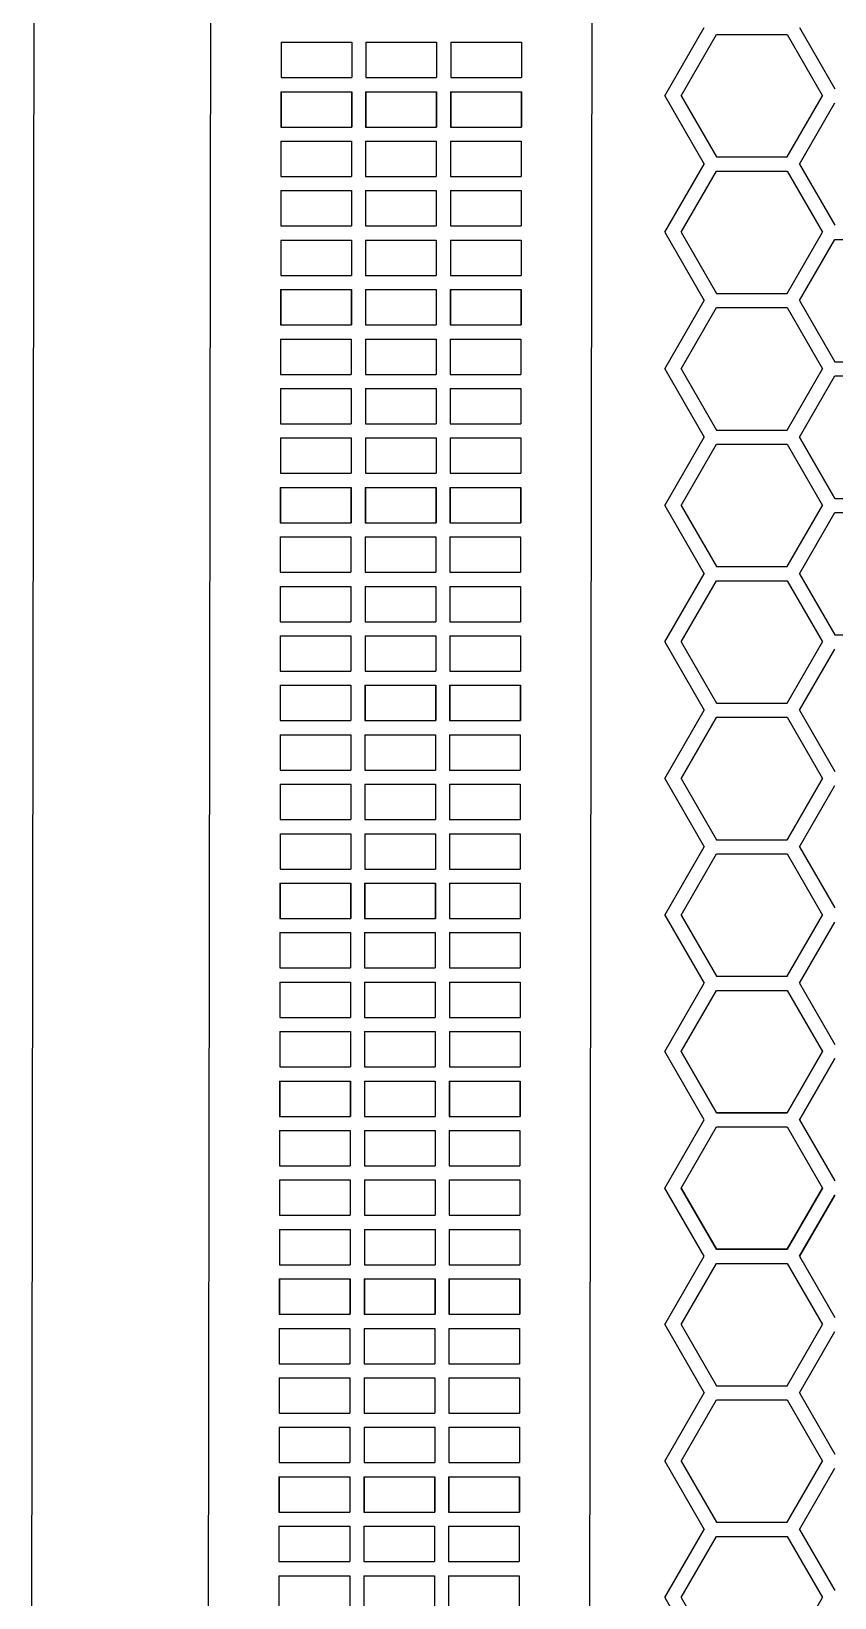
# Model space of a CAD drawing. Header units: millimetres. Extents: x 426 to 1302, y -791 to 304.
# Drawn here: x 426.4 to 653.8, y -552.5 to -109.2 of the extents above; entities that cross this region are included whole.
import ezdxf

# ---------------------------------------------------------------- set-up
doc = ezdxf.new("R2010")
doc.units = ezdxf.units.MM
doc.layers.get('0').update_dxf_attribs({"linetype": 'CONTINUOUS', "lineweight": 25, "true_color": 0x000000})

msp = doc.modelspace()

# ---------------------------------------------------------------- linework, layer by layer
for p, q in [((427.6, 254.48), (426.44, -602.19)), ((477.6, 254.6), (476.44, -602.26)), ((584.44, -602.26), (585.45, 146.41)), ((605.67, -127.42), (616.83, -108.1)), ((605.67, -127.42), (616.83, -108.1)), ((605.67, -127.42), (616.83, -108.1)), ((610.29, -127.42), (620.29, -110.1)), ((610.29, -127.42), (620.29, -110.1)), ((610.29, -127.42), (620.29, -110.1)), ((620.29, -110.1), (640.29, -110.1)), ((620.29, -110.1), (640.29, -110.1)), ((620.29, -110.1), (640.29, -110.1)), ((640.29, -110.1), (650.29, -127.42)), ((640.29, -110.1), (650.29, -127.42)), ((640.29, -110.1), (650.29, -127.42)), ((643.76, -108.1), (653.76, -125.42)), ((643.76, -108.1), (653.76, -125.42)), ((643.76, -108.1), (653.76, -125.42)), ((497.11, -112.26), (497.11, -122.26)), ((497.11, -112.26), (517.11, -112.26)), ((517.11, -112.26), (517.11, -122.26)), ((521.11, -112.26), (541.11, -112.26)), ((521.11, -112.26), (521.11, -122.26)), ((541.11, -112.26), (541.11, -122.26)), ((545.11, -112.26), (545.11, -122.26)), ((545.11, -112.26), (565.11, -112.26)), ((565.11, -112.26), (565.11, -122.26)), ((497.11, -122.26), (517.11, -122.26)), ((521.11, -122.26), (541.11, -122.26)), ((545.11, -122.26), (565.11, -122.26)), ((497.04, -126.26), (517.04, -126.26)), ((497.04, -126.26), (497.04, -136.26)), ((497.11, -126.26), (517.11, -126.26)), ((497.11, -126.26), (497.11, -136.26)), ((517.04, -126.26), (517.04, -136.26)), ((517.11, -126.26), (517.11, -136.26)), ((521.04, -126.26), (541.04, -126.26)), ((521.04, -126.26), (521.04, -136.26)), ((521.11, -126.26), (541.11, -126.26)), ((521.11, -126.26), (521.11, -136.26)), ((541.04, -126.26), (541.04, -136.26)), ((541.11, -126.26), (541.11, -136.26)), ((545.04, -126.26), (565.04, -126.26)), ((545.04, -126.26), (545.04, -136.26)), ((545.11, -126.26), (565.11, -126.26)), ((545.11, -126.26), (545.11, -136.26)), ((565.04, -126.26), (565.04, -136.26)), ((565.11, -126.26), (565.11, -136.26)), ((605.67, -127.42), (616.83, -146.74)), ((605.67, -127.42), (616.83, -146.74)), ((605.67, -127.42), (616.83, -146.74)), ((610.29, -127.42), (620.29, -144.74)), ((610.29, -127.42), (620.29, -144.74)), ((610.29, -127.42), (620.29, -144.74)), ((640.29, -144.74), (650.29, -127.42)), ((640.29, -144.74), (650.29, -127.42)), ((640.29, -144.74), (650.29, -127.42)), ((643.76, -146.74), (653.76, -129.42)), ((643.76, -146.74), (653.76, -129.42)), ((643.76, -146.74), (653.76, -129.42)), ((643.76, -146.74), (653.76, -129.42)), ((643.76, -146.74), (653.76, -129.42)), ((643.76, -146.74), (653.76, -129.42)), ((497.04, -136.26), (517.04, -136.26)), ((497.11, -136.26), (517.11, -136.26)), ((521.04, -136.26), (541.04, -136.26)), ((521.11, -136.26), (541.11, -136.26)), ((545.04, -136.26), (565.04, -136.26)), ((545.11, -136.26), (565.11, -136.26)), ((497.04, -140.26), (497.04, -150.26)), ((497.04, -140.26), (517.04, -140.26)), ((517.04, -140.26), (517.04, -150.26)), ((521.04, -140.26), (541.04, -140.26)), ((521.04, -140.26), (521.04, -150.26)), ((541.04, -140.26), (541.04, -150.26)), ((545.04, -140.26), (545.04, -150.26)), ((545.04, -140.26), (565.04, -140.26)), ((565.04, -140.26), (565.04, -150.26)), ((620.29, -144.74), (640.29, -144.74)), ((620.29, -144.74), (640.29, -144.74)), ((620.29, -144.74), (640.29, -144.74)), ((497.04, -150.26), (517.04, -150.26)), ((521.04, -150.26), (541.04, -150.26)), ((545.04, -150.26), (565.04, -150.26)), ((605.67, -166.06), (616.83, -146.74)), ((605.67, -166.06), (616.83, -146.74)), ((605.67, -166.06), (616.83, -146.74)), ((610.29, -166.06), (620.29, -148.74)), ((610.29, -166.06), (620.29, -148.74)), ((610.29, -166.06), (620.29, -148.74)), ((610.29, -166.06), (620.29, -148.74)), ((610.29, -166.06), (620.29, -148.74)), ((610.29, -166.06), (620.29, -148.74)), ((620.29, -148.74), (640.29, -148.74)), ((620.29, -148.74), (640.29, -148.74)), ((620.29, -148.74), (640.29, -148.74)), ((620.29, -148.74), (640.29, -148.74)), ((620.29, -148.74), (640.29, -148.74)), ((620.29, -148.74), (640.29, -148.74)), ((640.29, -148.74), (650.29, -166.06)), ((640.29, -148.74), (650.29, -166.06)), ((640.29, -148.74), (650.29, -166.06)), ((640.29, -148.74), (650.29, -166.06)), ((640.29, -148.74), (650.29, -166.06)), ((640.29, -148.74), (650.29, -166.06)), ((643.76, -146.74), (653.76, -164.06)), ((643.76, -146.74), (653.76, -164.06)), ((643.76, -146.74), (653.76, -164.06)), ((643.76, -146.74), (653.76, -164.06)), ((643.76, -146.74), (653.76, -164.06)), ((643.76, -146.74), (653.76, -164.06)), ((497.04, -154.26), (517.04, -154.26)), ((497.04, -154.26), (497.04, -164.26)), ((497.04, -154.26), (517.04, -154.26)), ((497.04, -154.26), (497.04, -164.26)), ((517.04, -154.26), (517.04, -164.26)), ((517.04, -154.26), (517.04, -164.26)), ((521.04, -154.26), (541.04, -154.26)), ((521.04, -154.26), (521.04, -164.26)), ((521.04, -154.26), (541.04, -154.26)), ((521.04, -154.26), (521.04, -164.26)), ((541.04, -154.26), (541.04, -164.26)), ((541.04, -154.26), (541.04, -164.26)), ((545.04, -154.26), (565.04, -154.26)), ((545.04, -154.26), (545.04, -164.26)), ((545.04, -154.26), (565.04, -154.26)), ((545.04, -154.26), (545.04, -164.26)), ((565.04, -154.26), (565.04, -164.26)), ((565.04, -154.26), (565.04, -164.26)), ((497.04, -164.26), (517.04, -164.26)), ((497.04, -164.26), (517.04, -164.26)), ((497.04, -168.26), (497.04, -178.26)), ((497.04, -168.26), (517.04, -168.26)), ((517.04, -168.26), (517.04, -178.26)), ((521.04, -164.26), (541.04, -164.26)), ((521.04, -164.26), (541.04, -164.26)), ((521.04, -168.26), (541.04, -168.26)), ((521.04, -168.26), (521.04, -178.26)), ((541.04, -168.26), (541.04, -178.26)), ((545.04, -164.26), (565.04, -164.26)), ((545.04, -164.26), (565.04, -164.26)), ((545.04, -168.26), (545.04, -178.26)), ((545.04, -168.26), (565.04, -168.26)), ((565.04, -168.26), (565.04, -178.26)), ((605.67, -166.06), (616.83, -185.38)), ((605.67, -166.06), (616.83, -185.38)), ((605.67, -166.06), (616.83, -185.38)), ((610.29, -166.06), (620.29, -183.38)), ((610.29, -166.06), (620.29, -183.38)), ((610.29, -166.06), (620.29, -183.38)), ((610.29, -166.06), (620.29, -183.38)), ((610.29, -166.06), (620.29, -183.38)), ((610.29, -166.06), (620.29, -183.38)), ((640.29, -183.38), (650.29, -166.06)), ((640.29, -183.38), (650.29, -166.06)), ((640.29, -183.38), (650.29, -166.06)), ((640.29, -183.38), (650.29, -166.06)), ((640.29, -183.38), (650.29, -166.06)), ((640.29, -183.38), (650.29, -166.06)), ((643.76, -185.38), (653.76, -168.06)), ((643.76, -185.38), (653.76, -168.06)), ((643.76, -185.38), (653.76, -168.06)), ((643.76, -185.38), (653.76, -168.06)), ((643.76, -185.38), (653.76, -168.06)), ((643.76, -185.38), (653.76, -168.06)), ((653.76, -168.06), (673.76, -168.06)), ((653.76, -168.06), (673.76, -168.06)), ((653.76, -168.06), (673.76, -168.06)), ((497.04, -178.26), (517.04, -178.26)), ((521.04, -178.26), (541.04, -178.26)), ((545.04, -178.26), (565.04, -178.26)), ((496.96, -182.26), (516.96, -182.26)), ((496.96, -182.26), (496.96, -192.26)), ((497.04, -182.26), (517.04, -182.26)), ((497.04, -182.26), (497.04, -192.26)), ((516.96, -182.26), (516.96, -192.26)), ((517.04, -182.26), (517.04, -192.26)), ((520.96, -182.26), (540.96, -182.26)), ((520.96, -182.26), (520.96, -192.26)), ((521.04, -182.26), (541.04, -182.26)), ((521.04, -182.26), (521.04, -192.26)), ((540.96, -182.26), (540.96, -192.26)), ((541.04, -182.26), (541.04, -192.26)), ((544.96, -182.26), (564.96, -182.26)), ((544.96, -182.26), (544.96, -192.26)), ((545.04, -182.26), (565.04, -182.26)), ((545.04, -182.26), (545.04, -192.26)), ((564.96, -182.26), (564.96, -192.26)), ((565.04, -182.26), (565.04, -192.26)), ((605.67, -204.7), (616.83, -185.38)), ((605.67, -204.7), (616.83, -185.38)), ((605.67, -204.7), (616.83, -185.38)), ((620.29, -183.38), (640.29, -183.38)), ((620.29, -183.38), (640.29, -183.38)), ((620.29, -183.38), (640.29, -183.38)), ((620.29, -183.38), (640.29, -183.38)), ((620.29, -183.38), (640.29, -183.38)), ((620.29, -183.38), (640.29, -183.38)), ((643.76, -185.38), (653.76, -202.7)), ((643.76, -185.38), (653.76, -202.7)), ((643.76, -185.38), (653.76, -202.7)), ((643.76, -185.38), (653.76, -202.7)), ((643.76, -185.38), (653.76, -202.7)), ((643.76, -185.38), (653.76, -202.7)), ((610.29, -204.7), (620.29, -187.38)), ((610.29, -204.7), (620.29, -187.38)), ((610.29, -204.7), (620.29, -187.38)), ((620.29, -187.38), (640.29, -187.38)), ((620.29, -187.38), (640.29, -187.38)), ((620.29, -187.38), (640.29, -187.38)), ((640.29, -187.38), (650.29, -204.7)), ((640.29, -187.38), (650.29, -204.7)), ((640.29, -187.38), (650.29, -204.7)), ((496.96, -192.26), (516.96, -192.26)), ((497.04, -192.26), (517.04, -192.26)), ((520.96, -192.26), (540.96, -192.26)), ((521.04, -192.26), (541.04, -192.26)), ((544.96, -192.26), (564.96, -192.26)), ((545.04, -192.26), (565.04, -192.26)), ((496.96, -196.26), (496.96, -206.26)), ((496.96, -196.26), (516.96, -196.26)), ((516.96, -196.26), (516.96, -206.26)), ((520.96, -196.26), (540.96, -196.26)), ((520.96, -196.26), (520.96, -206.26)), ((540.96, -196.26), (540.96, -206.26)), ((544.96, -196.26), (544.96, -206.26)), ((544.96, -196.26), (564.96, -196.26)), ((564.96, -196.26), (564.96, -206.26)), ((653.76, -202.7), (673.76, -202.7)), ((653.76, -202.7), (673.76, -202.7)), ((653.76, -202.7), (673.76, -202.7)), ((496.96, -206.26), (516.96, -206.26)), ((520.96, -206.26), (540.96, -206.26)), ((544.96, -206.26), (564.96, -206.26)), ((605.67, -204.7), (616.83, -224.02)), ((605.67, -204.7), (616.83, -224.02)), ((605.67, -204.7), (616.83, -224.02)), ((610.29, -204.7), (620.29, -222.02)), ((610.29, -204.7), (620.29, -222.02)), ((610.29, -204.7), (620.29, -222.02)), ((640.29, -222.02), (650.29, -204.7)), ((640.29, -222.02), (650.29, -204.7)), ((640.29, -222.02), (650.29, -204.7)), ((643.76, -224.02), (653.76, -206.7)), ((643.76, -224.02), (653.76, -206.7)), ((643.76, -224.02), (653.76, -206.7)), ((643.76, -224.02), (653.76, -206.7)), ((643.76, -224.02), (653.76, -206.7)), ((643.76, -224.02), (653.76, -206.7)), ((643.76, -224.02), (653.76, -206.7)), ((643.76, -224.02), (653.76, -206.7)), ((643.76, -224.02), (653.76, -206.7)), ((653.76, -206.7), (673.76, -206.7)), ((653.76, -206.7), (673.76, -206.7)), ((653.76, -206.7), (673.76, -206.7)), ((496.96, -210.26), (516.96, -210.26)), ((496.96, -210.26), (496.96, -220.26)), ((496.96, -210.26), (516.96, -210.26)), ((496.96, -210.26), (496.96, -220.26)), ((516.96, -210.26), (516.96, -220.26)), ((516.96, -210.26), (516.96, -220.26)), ((520.96, -210.26), (540.96, -210.26)), ((520.96, -210.26), (520.96, -220.26)), ((520.96, -210.26), (540.96, -210.26)), ((520.96, -210.26), (520.96, -220.26)), ((540.96, -210.26), (540.96, -220.26)), ((540.96, -210.26), (540.96, -220.26)), ((544.96, -210.26), (564.96, -210.26)), ((544.96, -210.26), (544.96, -220.26)), ((544.96, -210.26), (564.96, -210.26)), ((544.96, -210.26), (544.96, -220.26)), ((564.96, -210.26), (564.96, -220.26)), ((564.96, -210.26), (564.96, -220.26)), ((496.96, -220.26), (516.96, -220.26)), ((496.96, -220.26), (516.96, -220.26)), ((520.96, -220.26), (540.96, -220.26)), ((520.96, -220.26), (540.96, -220.26)), ((544.96, -220.26), (564.96, -220.26)), ((544.96, -220.26), (564.96, -220.26)), ((496.96, -224.26), (496.96, -234.26)), ((496.96, -224.26), (516.96, -224.26)), ((516.96, -224.26), (516.96, -234.26)), ((520.96, -224.26), (540.96, -224.26)), ((520.96, -224.26), (520.96, -234.26)), ((540.96, -224.26), (540.96, -234.26)), ((544.96, -224.26), (544.96, -234.26)), ((544.96, -224.26), (564.96, -224.26)), ((564.96, -224.26), (564.96, -234.26)), ((605.67, -243.35), (616.83, -224.02)), ((605.67, -243.35), (616.83, -224.02)), ((605.67, -243.35), (616.83, -224.02)), ((610.29, -243.35), (620.29, -226.02)), ((610.29, -243.35), (620.29, -226.02)), ((610.29, -243.35), (620.29, -226.02)), ((610.29, -243.35), (620.29, -226.02)), ((610.29, -243.35), (620.29, -226.02)), ((610.29, -243.35), (620.29, -226.02)), ((610.29, -243.35), (620.29, -226.02)), ((610.29, -243.35), (620.29, -226.02)), ((610.29, -243.35), (620.29, -226.02)), ((620.29, -222.02), (640.29, -222.02)), ((620.29, -222.02), (640.29, -222.02)), ((620.29, -222.02), (640.29, -222.02)), ((620.29, -226.02), (640.29, -226.02)), ((620.29, -226.02), (640.29, -226.02)), ((620.29, -226.02), (640.29, -226.02)), ((620.29, -226.02), (640.29, -226.02)), ((620.29, -226.02), (640.29, -226.02)), ((620.29, -226.02), (640.29, -226.02)), ((620.29, -226.02), (640.29, -226.02)), ((620.29, -226.02), (640.29, -226.02)), ((620.29, -226.02), (640.29, -226.02)), ((640.29, -226.02), (650.29, -243.35)), ((640.29, -226.02), (650.29, -243.35)), ((640.29, -226.02), (650.29, -243.35)), ((640.29, -226.02), (650.29, -243.35)), ((640.29, -226.02), (650.29, -243.35)), ((640.29, -226.02), (650.29, -243.35)), ((640.29, -226.02), (650.29, -243.35)), ((640.29, -226.02), (650.29, -243.35)), ((640.29, -226.02), (650.29, -243.35)), ((643.76, -224.02), (653.76, -241.35)), ((643.76, -224.02), (653.76, -241.35)), ((653.76, -241.35), (643.76, -224.02)), ((643.76, -224.02), (653.76, -241.35)), ((643.76, -224.02), (653.76, -241.35)), ((643.76, -224.02), (653.76, -241.35)), ((653.76, -241.35), (643.76, -224.02)), ((643.76, -224.02), (653.76, -241.35)), ((643.76, -224.02), (653.76, -241.35)), ((643.76, -224.02), (653.76, -241.35)), ((653.76, -241.35), (643.76, -224.02)), ((643.76, -224.02), (653.76, -241.35)), ((496.96, -234.26), (516.96, -234.26)), ((520.96, -234.26), (540.96, -234.26)), ((544.96, -234.26), (564.96, -234.26)), ((496.89, -238.26), (516.89, -238.26)), ((496.89, -238.26), (496.89, -248.26)), ((496.96, -238.26), (516.96, -238.26)), ((496.96, -238.26), (496.96, -248.26)), ((516.89, -238.26), (516.89, -248.26)), ((516.96, -238.26), (516.96, -248.26)), ((520.89, -238.26), (540.89, -238.26)), ((520.89, -238.26), (520.89, -248.26)), ((520.96, -238.26), (540.96, -238.26)), ((520.96, -238.26), (520.96, -248.26)), ((540.89, -238.26), (540.89, -248.26)), ((540.96, -238.26), (540.96, -248.26)), ((544.89, -238.26), (564.89, -238.26)), ((544.89, -238.26), (544.89, -248.26)), ((544.96, -238.26), (564.96, -238.26)), ((544.96, -238.26), (544.96, -248.26)), ((564.89, -238.26), (564.89, -248.26)), ((564.96, -238.26), (564.96, -248.26)), ((605.67, -243.35), (616.83, -262.67)), ((605.67, -243.35), (616.83, -262.67)), ((605.67, -243.35), (616.83, -262.67)), ((610.29, -243.35), (620.29, -260.67)), ((610.29, -243.35), (620.29, -260.67)), ((610.29, -243.35), (620.29, -260.67)), ((610.29, -243.35), (620.29, -260.67)), ((610.29, -243.35), (620.29, -260.67)), ((610.29, -243.35), (620.29, -260.67)), ((610.29, -243.35), (620.29, -260.67)), ((610.29, -243.35), (620.29, -260.67)), ((610.29, -243.35), (620.29, -260.67)), ((640.29, -260.67), (650.29, -243.35)), ((640.29, -260.67), (650.29, -243.35)), ((640.29, -260.67), (650.29, -243.35)), ((640.29, -260.67), (650.29, -243.35)), ((640.29, -260.67), (650.29, -243.35)), ((640.29, -260.67), (650.29, -243.35)), ((640.29, -260.67), (650.29, -243.35)), ((640.29, -260.67), (650.29, -243.35)), ((640.29, -260.67), (650.29, -243.35)), ((653.76, -241.35), (673.76, -241.35)), ((653.76, -241.35), (673.76, -241.35)), ((653.76, -241.35), (673.76, -241.35)), ((643.76, -262.67), (653.76, -245.35)), ((643.76, -262.67), (653.76, -245.35)), ((643.76, -262.67), (653.76, -245.35)), ((643.76, -262.67), (653.76, -245.35)), ((643.76, -262.67), (653.76, -245.35)), ((643.76, -262.67), (653.76, -245.35)), ((643.76, -262.67), (653.76, -245.35)), ((643.76, -262.67), (653.76, -245.35)), ((643.76, -262.67), (653.76, -245.35)), ((653.76, -245.35), (673.76, -245.35)), ((653.76, -245.35), (673.76, -245.35)), ((653.76, -245.35), (673.76, -245.35)), ((496.89, -248.26), (516.89, -248.26)), ((496.89, -252.26), (496.89, -262.26)), ((496.89, -252.26), (516.89, -252.26)), ((496.96, -248.26), (516.96, -248.26)), ((516.89, -252.26), (516.89, -262.26)), ((520.89, -248.26), (540.89, -248.26)), ((520.89, -252.26), (540.89, -252.26)), ((520.89, -252.26), (520.89, -262.26)), ((520.96, -248.26), (540.96, -248.26)), ((540.89, -252.26), (540.89, -262.26)), ((544.89, -248.26), (564.89, -248.26)), ((544.89, -252.26), (544.89, -262.26)), ((544.89, -252.26), (564.89, -252.26)), ((544.96, -248.26), (564.96, -248.26)), ((564.89, -252.26), (564.89, -262.26)), ((620.29, -260.67), (640.29, -260.67)), ((620.29, -260.67), (640.29, -260.67)), ((620.29, -260.67), (640.29, -260.67)), ((620.29, -260.67), (640.29, -260.67)), ((620.29, -260.67), (640.29, -260.67)), ((620.29, -260.67), (640.29, -260.67)), ((620.29, -260.67), (640.29, -260.67)), ((620.29, -260.67), (640.29, -260.67)), ((620.29, -260.67), (640.29, -260.67)), ((496.89, -262.26), (516.89, -262.26)), ((520.89, -262.26), (540.89, -262.26)), ((544.89, -262.26), (564.89, -262.26)), ((605.67, -281.99), (616.83, -262.67)), ((605.67, -281.99), (616.83, -262.67)), ((605.67, -281.99), (616.83, -262.67)), ((610.29, -281.99), (620.29, -264.67)), ((610.29, -281.99), (620.29, -264.67)), ((610.29, -281.99), (620.29, -264.67)), ((610.29, -281.99), (620.29, -264.67)), ((610.29, -281.99), (620.29, -264.67)), ((610.29, -281.99), (620.29, -264.67)), ((610.29, -281.99), (620.29, -264.67)), ((610.29, -281.99), (620.29, -264.67)), ((610.29, -281.99), (620.29, -264.67)), ((620.29, -264.67), (640.29, -264.67)), ((620.29, -264.67), (640.29, -264.67)), ((620.29, -264.67), (640.29, -264.67)), ((620.29, -264.67), (640.29, -264.67)), ((620.29, -264.67), (640.29, -264.67)), ((620.29, -264.67), (640.29, -264.67)), ((620.29, -264.67), (640.29, -264.67)), ((620.29, -264.67), (640.29, -264.67)), ((620.29, -264.67), (640.29, -264.67)), ((640.29, -264.67), (650.29, -281.99)), ((640.29, -264.67), (650.29, -281.99)), ((640.29, -264.67), (650.29, -281.99)), ((640.29, -264.67), (650.29, -281.99)), ((640.29, -264.67), (650.29, -281.99)), ((640.29, -264.67), (650.29, -281.99)), ((640.29, -264.67), (650.29, -281.99)), ((640.29, -264.67), (650.29, -281.99)), ((640.29, -264.67), (650.29, -281.99)), ((643.76, -262.67), (653.76, -279.99)), ((643.76, -262.67), (653.76, -279.99)), ((643.76, -262.67), (653.76, -279.99)), ((643.76, -262.67), (653.76, -279.99)), ((643.76, -262.67), (653.76, -279.99)), ((643.76, -262.67), (653.76, -279.99)), ((643.76, -262.67), (653.76, -279.99)), ((643.76, -262.67), (653.76, -279.99)), ((643.76, -262.67), (653.76, -279.99)), ((496.89, -266.26), (516.89, -266.26)), ((496.89, -266.26), (496.89, -276.26)), ((496.89, -266.26), (516.89, -266.26)), ((496.89, -266.26), (496.89, -276.26)), ((516.89, -266.26), (516.89, -276.26)), ((516.89, -266.26), (516.89, -276.26)), ((520.89, -266.26), (540.89, -266.26)), ((520.89, -266.26), (520.89, -276.26)), ((520.89, -266.26), (540.89, -266.26)), ((520.89, -266.26), (520.89, -276.26)), ((540.89, -266.26), (540.89, -276.26)), ((540.89, -266.26), (540.89, -276.26)), ((544.89, -266.26), (564.89, -266.26)), ((544.89, -266.26), (544.89, -276.26)), ((544.89, -266.26), (564.89, -266.26)), ((544.89, -266.26), (544.89, -276.26)), ((564.89, -266.26), (564.89, -276.26)), ((564.89, -266.26), (564.89, -276.26)), ((496.89, -276.26), (516.89, -276.26)), ((496.89, -276.26), (516.89, -276.26)), ((520.89, -276.26), (540.89, -276.26)), ((520.89, -276.26), (540.89, -276.26)), ((544.89, -276.26), (564.89, -276.26)), ((544.89, -276.26), (564.89, -276.26)), ((496.89, -280.26), (496.89, -290.26)), ((496.89, -280.26), (516.89, -280.26)), ((516.89, -280.26), (516.89, -290.26)), ((520.89, -280.26), (540.89, -280.26)), ((520.89, -280.26), (520.89, -290.26)), ((540.89, -280.26), (540.89, -290.26)), ((544.89, -280.26), (544.89, -290.26)), ((544.89, -280.26), (564.89, -280.26)), ((564.89, -280.26), (564.89, -290.26)), ((605.67, -281.99), (616.83, -301.31)), ((605.67, -281.99), (616.83, -301.31)), ((605.67, -281.99), (616.83, -301.31)), ((610.29, -281.99), (620.29, -299.31)), ((610.29, -281.99), (620.29, -299.31)), ((610.29, -281.99), (620.29, -299.31)), ((610.29, -281.99), (620.29, -299.31)), ((610.29, -281.99), (620.29, -299.31)), ((610.29, -281.99), (620.29, -299.31)), ((610.29, -281.99), (620.29, -299.31)), ((610.29, -281.99), (620.29, -299.31)), ((610.29, -281.99), (620.29, -299.31)), ((640.29, -299.31), (650.29, -281.99)), ((640.29, -299.31), (650.29, -281.99)), ((640.29, -299.31), (650.29, -281.99)), ((640.29, -299.31), (650.29, -281.99)), ((640.29, -299.31), (650.29, -281.99)), ((640.29, -299.31), (650.29, -281.99)), ((640.29, -299.31), (650.29, -281.99)), ((640.29, -299.31), (650.29, -281.99)), ((640.29, -299.31), (650.29, -281.99)), ((653.76, -279.99), (673.76, -279.99)), ((653.76, -279.99), (673.76, -279.99)), ((653.76, -279.99), (673.76, -279.99)), ((643.76, -301.31), (653.76, -283.99)), ((643.76, -301.31), (653.76, -283.99)), ((643.76, -301.31), (653.76, -283.99)), ((643.76, -301.31), (653.76, -283.99)), ((643.76, -301.31), (653.76, -283.99)), ((643.76, -301.31), (653.76, -283.99)), ((496.89, -290.26), (516.89, -290.26)), ((520.89, -290.26), (540.89, -290.26)), ((544.89, -290.26), (564.89, -290.26)), ((496.81, -294.26), (516.81, -294.26)), ((496.81, -294.26), (496.81, -304.26)), ((496.89, -294.26), (516.89, -294.26)), ((496.89, -294.26), (496.89, -304.26)), ((516.81, -294.26), (516.81, -304.26)), ((516.89, -294.26), (516.89, -304.26)), ((520.81, -294.26), (540.81, -294.26)), ((520.81, -294.26), (520.81, -304.26)), ((520.89, -294.26), (540.89, -294.26)), ((520.89, -294.26), (520.89, -304.26)), ((540.81, -294.26), (540.81, -304.26)), ((540.89, -294.26), (540.89, -304.26)), ((544.81, -294.26), (564.81, -294.26)), ((544.81, -294.26), (544.81, -304.26)), ((544.89, -294.26), (564.89, -294.26)), ((544.89, -294.26), (544.89, -304.26)), ((564.81, -294.26), (564.81, -304.26)), ((564.89, -294.26), (564.89, -304.26)), ((605.67, -320.63), (616.83, -301.31)), ((605.67, -320.63), (616.83, -301.31)), ((605.67, -320.63), (616.83, -301.31)), ((620.29, -299.31), (640.29, -299.31)), ((620.29, -299.31), (640.29, -299.31)), ((620.29, -299.31), (640.29, -299.31)), ((620.29, -299.31), (640.29, -299.31)), ((620.29, -299.31), (640.29, -299.31)), ((620.29, -299.31), (640.29, -299.31)), ((620.29, -299.31), (640.29, -299.31)), ((620.29, -299.31), (640.29, -299.31)), ((620.29, -299.31), (640.29, -299.31)), ((643.76, -301.31), (653.76, -318.63)), ((643.76, -301.31), (653.76, -318.63)), ((643.76, -301.31), (653.76, -318.63)), ((643.76, -301.31), (653.76, -318.63)), ((643.76, -301.31), (653.76, -318.63)), ((643.76, -301.31), (653.76, -318.63)), ((496.81, -304.26), (516.81, -304.26)), ((496.89, -304.26), (516.89, -304.26)), ((520.81, -304.26), (540.81, -304.26)), ((520.89, -304.26), (540.89, -304.26)), ((544.81, -304.26), (564.81, -304.26)), ((544.89, -304.26), (564.89, -304.26)), ((620.29, -303.31), (610.29, -320.63)), ((610.29, -320.63), (620.29, -303.31)), ((610.29, -320.63), (620.29, -303.31)), ((620.29, -303.31), (610.29, -320.63)), ((610.29, -320.63), (620.29, -303.31)), ((610.29, -320.63), (620.29, -303.31)), ((620.29, -303.31), (610.29, -320.63)), ((610.29, -320.63), (620.29, -303.31)), ((610.29, -320.63), (620.29, -303.31)), ((620.29, -303.31), (640.29, -303.31)), ((620.29, -303.31), (640.29, -303.31)), ((620.29, -303.31), (640.29, -303.31)), ((620.29, -303.31), (640.29, -303.31)), ((620.29, -303.31), (640.29, -303.31)), ((620.29, -303.31), (640.29, -303.31)), ((620.29, -303.31), (640.29, -303.31)), ((620.29, -303.31), (640.29, -303.31)), ((620.29, -303.31), (640.29, -303.31)), ((640.29, -303.31), (650.29, -320.63)), ((640.29, -303.31), (650.29, -320.63)), ((640.29, -303.31), (650.29, -320.63)), ((640.29, -303.31), (650.29, -320.63)), ((640.29, -303.31), (650.29, -320.63)), ((640.29, -303.31), (650.29, -320.63)), ((640.29, -303.31), (650.29, -320.63)), ((640.29, -303.31), (650.29, -320.63)), ((640.29, -303.31), (650.29, -320.63)), ((496.81, -308.26), (496.81, -318.26)), ((496.81, -308.26), (516.81, -308.26)), ((516.81, -308.26), (516.81, -318.26)), ((520.81, -308.26), (540.81, -308.26)), ((520.81, -308.26), (520.81, -318.26)), ((540.81, -308.26), (540.81, -318.26)), ((544.81, -308.26), (544.81, -318.26)), ((544.81, -308.26), (564.81, -308.26)), ((564.81, -308.26), (564.81, -318.26)), ((496.81, -318.26), (516.81, -318.26)), ((520.81, -318.26), (540.81, -318.26)), ((544.81, -318.26), (564.81, -318.26)), ((496.81, -322.26), (516.81, -322.26)), ((496.81, -322.26), (496.81, -332.26)), ((496.81, -322.26), (516.81, -322.26)), ((496.81, -322.26), (496.81, -332.26)), ((516.81, -322.26), (516.81, -332.26)), ((516.81, -322.26), (516.81, -332.26)), ((520.81, -322.26), (540.81, -322.26)), ((520.81, -322.26), (520.81, -332.26)), ((520.81, -322.26), (540.81, -322.26)), ((520.81, -322.26), (520.81, -332.26)), ((540.81, -322.26), (540.81, -332.26)), ((540.81, -322.26), (540.81, -332.26)), ((544.81, -322.26), (564.81, -322.26)), ((544.81, -322.26), (544.81, -332.26)), ((544.81, -322.26), (564.81, -322.26)), ((544.81, -322.26), (544.81, -332.26)), ((564.81, -322.26), (564.81, -332.26)), ((564.81, -322.26), (564.81, -332.26)), ((605.67, -320.63), (616.83, -339.95)), ((605.67, -320.63), (616.83, -339.95)), ((605.67, -320.63), (616.83, -339.95)), ((610.29, -320.63), (620.29, -337.95)), ((610.29, -320.63), (620.29, -337.95)), ((610.29, -320.63), (620.29, -337.95)), ((610.29, -320.63), (620.29, -337.95)), ((610.29, -320.63), (620.29, -337.95)), ((610.29, -320.63), (620.29, -337.95)), ((610.29, -320.63), (620.29, -337.95)), ((610.29, -320.63), (620.29, -337.95)), ((610.29, -320.63), (620.29, -337.95)), ((650.29, -320.63), (640.29, -337.95)), ((640.29, -337.95), (650.29, -320.63)), ((640.29, -337.95), (650.29, -320.63)), ((650.29, -320.63), (640.29, -337.95)), ((640.29, -337.95), (650.29, -320.63)), ((640.29, -337.95), (650.29, -320.63)), ((650.29, -320.63), (640.29, -337.95)), ((640.29, -337.95), (650.29, -320.63)), ((640.29, -337.95), (650.29, -320.63)), ((643.76, -339.95), (653.76, -322.63)), ((643.76, -339.95), (653.76, -322.63)), ((643.76, -339.95), (653.76, -322.63)), ((643.76, -339.95), (653.76, -322.63)), ((643.76, -339.95), (653.76, -322.63)), ((643.76, -339.95), (653.76, -322.63)), ((496.81, -332.26), (516.81, -332.26)), ((496.81, -332.26), (516.81, -332.26)), ((520.81, -332.26), (540.81, -332.26)), ((520.81, -332.26), (540.81, -332.26)), ((544.81, -332.26), (564.81, -332.26)), ((544.81, -332.26), (564.81, -332.26)), ((496.81, -336.26), (496.81, -346.26)), ((496.81, -336.26), (516.81, -336.26)), ((516.81, -336.26), (516.81, -346.26)), ((520.81, -336.26), (540.81, -336.26)), ((520.81, -336.26), (520.81, -346.26)), ((540.81, -336.26), (540.81, -346.26)), ((544.81, -336.26), (544.81, -346.26)), ((544.81, -336.26), (564.81, -336.26)), ((564.81, -336.26), (564.81, -346.26)), ((605.67, -359.27), (616.83, -339.95)), ((605.67, -359.27), (616.83, -339.95)), ((605.67, -359.27), (616.83, -339.95)), ((620.29, -337.95), (640.29, -337.95)), ((620.29, -337.95), (640.29, -337.95)), ((620.29, -337.95), (640.29, -337.95)), ((620.29, -337.95), (640.29, -337.95)), ((620.29, -337.95), (640.29, -337.95)), ((620.29, -337.95), (640.29, -337.95)), ((620.29, -337.95), (640.29, -337.95)), ((620.29, -337.95), (640.29, -337.95)), ((620.29, -337.95), (640.29, -337.95)), ((643.76, -339.95), (653.76, -357.27)), ((643.76, -339.95), (653.76, -357.27)), ((643.76, -339.95), (653.76, -357.27)), ((643.76, -339.95), (653.76, -357.27)), ((643.76, -339.95), (653.76, -357.27)), ((643.76, -339.95), (653.76, -357.27)), ((610.29, -359.27), (620.29, -341.95)), ((610.29, -359.27), (620.29, -341.95)), ((610.29, -359.27), (620.29, -341.95)), ((610.29, -359.27), (620.29, -341.95)), ((610.29, -359.27), (620.29, -341.95)), ((610.29, -359.27), (620.29, -341.95)), ((620.29, -341.95), (640.29, -341.95)), ((620.29, -341.95), (640.29, -341.95)), ((620.29, -341.95), (640.29, -341.95)), ((620.29, -341.95), (640.29, -341.95)), ((620.29, -341.95), (640.29, -341.95)), ((620.29, -341.95), (640.29, -341.95)), ((640.29, -341.95), (650.29, -359.27)), ((640.29, -341.95), (650.29, -359.27)), ((640.29, -341.95), (650.29, -359.27)), ((640.29, -341.95), (650.29, -359.27)), ((640.29, -341.95), (650.29, -359.27)), ((640.29, -341.95), (650.29, -359.27)), ((496.81, -346.26), (516.81, -346.26)), ((520.81, -346.26), (540.81, -346.26)), ((544.81, -346.26), (564.81, -346.26)), ((496.74, -350.26), (516.74, -350.26)), ((496.74, -350.26), (496.74, -360.26)), ((496.81, -350.26), (516.81, -350.26)), ((496.81, -350.26), (496.81, -360.26)), ((516.74, -350.26), (516.74, -360.26)), ((516.81, -350.26), (516.81, -360.26)), ((520.74, -350.26), (540.74, -350.26)), ((520.74, -350.26), (520.74, -360.26)), ((520.81, -350.26), (540.81, -350.26)), ((520.81, -350.26), (520.81, -360.26)), ((540.74, -350.26), (540.74, -360.26)), ((540.81, -350.26), (540.81, -360.26)), ((544.74, -350.26), (564.74, -350.26)), ((544.74, -350.26), (544.74, -360.26)), ((544.81, -350.26), (564.81, -350.26)), ((544.81, -350.26), (544.81, -360.26)), ((564.74, -350.26), (564.74, -360.26)), ((564.81, -350.26), (564.81, -360.26)), ((496.74, -360.26), (516.74, -360.26)), ((496.81, -360.26), (516.81, -360.26)), ((520.74, -360.26), (540.74, -360.26)), ((520.81, -360.26), (540.81, -360.26)), ((544.74, -360.26), (564.74, -360.26)), ((544.81, -360.26), (564.81, -360.26)), ((605.67, -359.27), (616.83, -378.59)), ((605.67, -359.27), (616.83, -378.59)), ((605.67, -359.27), (616.83, -378.59)), ((610.29, -359.27), (620.29, -376.59)), ((610.29, -359.27), (620.29, -376.59)), ((610.29, -359.27), (620.29, -376.59)), ((610.29, -359.27), (620.29, -376.59)), ((610.29, -359.27), (620.29, -376.59)), ((610.29, -359.27), (620.29, -376.59)), ((640.29, -376.59), (650.29, -359.27)), ((640.29, -376.59), (650.29, -359.27)), ((640.29, -376.59), (650.29, -359.27)), ((640.29, -376.59), (650.29, -359.27)), ((640.29, -376.59), (650.29, -359.27)), ((640.29, -376.59), (650.29, -359.27)), ((643.76, -378.59), (653.76, -361.27)), ((643.76, -378.59), (653.76, -361.27)), ((643.76, -378.59), (653.76, -361.27)), ((643.76, -378.59), (653.76, -361.27)), ((643.76, -378.59), (653.76, -361.27)), ((643.76, -378.59), (653.76, -361.27)), ((496.74, -364.26), (496.74, -374.26)), ((496.74, -364.26), (516.74, -364.26)), ((516.74, -364.26), (516.74, -374.26)), ((520.74, -364.26), (540.74, -364.26)), ((520.74, -364.26), (520.74, -374.26)), ((540.74, -364.26), (540.74, -374.26)), ((544.74, -364.26), (544.74, -374.26)), ((544.74, -364.26), (564.74, -364.26)), ((564.74, -364.26), (564.74, -374.26)), ((496.74, -374.26), (516.74, -374.26)), ((520.74, -374.26), (540.74, -374.26)), ((544.74, -374.26), (564.74, -374.26)), ((620.29, -376.59), (640.29, -376.59)), ((620.29, -376.59), (640.29, -376.59)), ((620.29, -376.59), (640.29, -376.59)), ((620.29, -376.59), (640.29, -376.59)), ((620.29, -376.59), (640.29, -376.59)), ((620.29, -376.59), (640.29, -376.59)), ((620.29, -376.59), (640.29, -376.59)), ((620.29, -376.59), (640.29, -376.59)), ((620.29, -376.59), (640.29, -376.59)), ((620.29, -376.59), (640.29, -376.59)), ((620.29, -376.59), (640.29, -376.59)), ((620.29, -376.59), (640.29, -376.59)), ((496.74, -378.26), (516.74, -378.26)), ((496.74, -378.26), (496.74, -388.26)), ((496.74, -378.26), (516.74, -378.26)), ((496.74, -378.26), (496.74, -388.26)), ((516.74, -378.26), (516.74, -388.26)), ((516.74, -378.26), (516.74, -388.26)), ((520.74, -378.26), (540.74, -378.26)), ((520.74, -378.26), (520.74, -388.26)), ((520.74, -378.26), (540.74, -378.26)), ((520.74, -378.26), (520.74, -388.26)), ((540.74, -378.26), (540.74, -388.26)), ((540.74, -378.26), (540.74, -388.26)), ((544.74, -378.26), (564.74, -378.26)), ((544.74, -378.26), (544.74, -388.26)), ((544.74, -378.26), (564.74, -378.26)), ((544.74, -378.26), (544.74, -388.26)), ((564.74, -378.26), (564.74, -388.26)), ((564.74, -378.26), (564.74, -388.26)), ((605.67, -397.91), (616.83, -378.59)), ((605.67, -397.91), (616.83, -378.59)), ((605.67, -397.91), (616.83, -378.59)), ((610.29, -397.91), (620.29, -380.59)), ((610.29, -397.91), (620.29, -380.59)), ((610.29, -397.91), (620.29, -380.59)), ((610.29, -397.91), (620.29, -380.59)), ((610.29, -397.91), (620.29, -380.59)), ((610.29, -397.91), (620.29, -380.59)), ((620.29, -380.59), (640.29, -380.59)), ((620.29, -380.59), (640.29, -380.59)), ((620.29, -380.59), (640.29, -380.59)), ((620.29, -380.59), (640.29, -380.59)), ((620.29, -380.59), (640.29, -380.59)), ((620.29, -380.59), (640.29, -380.59)), ((620.29, -380.59), (640.29, -380.59)), ((620.29, -380.59), (640.29, -380.59)), ((620.29, -380.59), (640.29, -380.59)), ((640.29, -380.59), (650.29, -397.91)), ((640.29, -380.59), (650.29, -397.91)), ((640.29, -380.59), (650.29, -397.91)), ((640.29, -380.59), (650.29, -397.91)), ((640.29, -380.59), (650.29, -397.91)), ((640.29, -380.59), (650.29, -397.91)), ((643.76, -378.59), (653.76, -395.91)), ((643.76, -378.59), (653.76, -395.91)), ((643.76, -378.59), (653.76, -395.91)), ((643.76, -378.59), (653.76, -395.91)), ((643.76, -378.59), (653.76, -395.91)), ((643.76, -378.59), (653.76, -395.91)), ((496.74, -388.26), (516.74, -388.26)), ((496.74, -388.26), (516.74, -388.26)), ((520.74, -388.26), (540.74, -388.26)), ((520.74, -388.26), (540.74, -388.26)), ((544.74, -388.26), (564.74, -388.26)), ((544.74, -388.26), (564.74, -388.26)), ((496.74, -392.26), (496.74, -402.26)), ((496.74, -392.26), (516.74, -392.26)), ((516.74, -392.26), (516.74, -402.26)), ((520.74, -392.26), (540.74, -392.26)), ((520.74, -392.26), (520.74, -402.26)), ((540.74, -392.26), (540.74, -402.26)), ((544.74, -392.26), (544.74, -402.26)), ((544.74, -392.26), (564.74, -392.26)), ((564.74, -392.26), (564.74, -402.26)), ((616.83, -417.23), (605.67, -397.91)), ((616.83, -417.23), (605.67, -397.91)), ((616.83, -417.23), (605.67, -397.91)), ((610.29, -397.91), (620.29, -415.23)), ((610.29, -397.91), (620.29, -415.23)), ((620.29, -415.23), (610.29, -397.91)), ((610.29, -397.91), (620.29, -415.23)), ((610.29, -397.91), (620.29, -415.23)), ((620.29, -415.23), (610.29, -397.91)), ((610.29, -397.91), (620.29, -415.23)), ((610.29, -397.91), (620.29, -415.23)), ((620.29, -415.23), (610.29, -397.91)), ((640.29, -415.23), (650.29, -397.91)), ((650.29, -397.91), (640.29, -415.23)), ((640.29, -415.23), (650.29, -397.91)), ((640.29, -415.23), (650.29, -397.91)), ((650.29, -397.91), (640.29, -415.23)), ((640.29, -415.23), (650.29, -397.91)), ((640.29, -415.23), (650.29, -397.91)), ((650.29, -397.91), (640.29, -415.23)), ((640.29, -415.23), (650.29, -397.91)), ((496.74, -402.26), (516.74, -402.26)), ((520.74, -402.26), (540.74, -402.26)), ((544.74, -402.26), (564.74, -402.26)), ((643.76, -417.23), (653.76, -399.91)), ((653.76, -399.91), (643.76, -417.23)), ((643.76, -417.23), (653.76, -399.91)), ((653.76, -399.91), (643.76, -417.23)), ((643.76, -417.23), (653.76, -399.91)), ((653.76, -399.91), (643.76, -417.23)), ((496.67, -406.26), (516.67, -406.26)), ((496.67, -406.26), (496.67, -416.26)), ((496.74, -406.26), (516.74, -406.26)), ((496.74, -406.26), (496.74, -416.26)), ((516.67, -406.26), (516.67, -416.26)), ((516.74, -406.26), (516.74, -416.26)), ((520.67, -406.26), (540.67, -406.26)), ((520.67, -406.26), (520.67, -416.26)), ((520.74, -406.26), (540.74, -406.26)), ((520.74, -406.26), (520.74, -416.26)), ((540.67, -406.26), (540.67, -416.26)), ((540.74, -406.26), (540.74, -416.26)), ((544.67, -406.26), (564.67, -406.26)), ((544.67, -406.26), (544.67, -416.26)), ((544.74, -406.26), (564.74, -406.26)), ((544.74, -406.26), (544.74, -416.26)), ((564.67, -406.26), (564.67, -416.26)), ((564.74, -406.26), (564.74, -416.26)), ((496.67, -416.26), (516.67, -416.26)), ((496.74, -416.26), (516.74, -416.26)), ((520.67, -416.26), (540.67, -416.26)), ((520.74, -416.26), (540.74, -416.26)), ((544.67, -416.26), (564.67, -416.26)), ((544.74, -416.26), (564.74, -416.26)), ((620.29, -415.23), (640.29, -415.23)), ((620.29, -415.23), (640.29, -415.23)), ((620.29, -415.23), (640.29, -415.23)), ((640.29, -415.23), (620.29, -415.23)), ((620.29, -415.23), (640.29, -415.23)), ((620.29, -415.23), (640.29, -415.23)), ((620.29, -415.23), (640.29, -415.23)), ((620.29, -415.23), (640.29, -415.23)), ((640.29, -415.23), (620.29, -415.23)), ((620.29, -415.23), (640.29, -415.23)), ((620.29, -415.23), (640.29, -415.23)), ((620.29, -415.23), (640.29, -415.23)), ((620.29, -415.23), (640.29, -415.23)), ((640.29, -415.23), (620.29, -415.23)), ((620.29, -415.23), (640.29, -415.23)), ((496.67, -420.26), (496.67, -430.26)), ((496.67, -420.26), (516.67, -420.26)), ((516.67, -420.26), (516.67, -430.26)), ((520.67, -420.26), (540.67, -420.26)), ((520.67, -420.26), (520.67, -430.26)), ((540.67, -420.26), (540.67, -430.26)), ((544.67, -420.26), (544.67, -430.26)), ((544.67, -420.26), (564.67, -420.26)), ((564.67, -420.26), (564.67, -430.26)), ((605.67, -436.55), (616.83, -417.23)), ((605.67, -436.55), (616.83, -417.23)), ((605.67, -436.55), (616.83, -417.23)), ((610.29, -436.55), (620.29, -419.23)), ((610.29, -436.55), (620.29, -419.23)), ((610.29, -436.55), (620.29, -419.23)), ((610.29, -436.55), (620.29, -419.23)), ((610.29, -436.55), (620.29, -419.23)), ((610.29, -436.55), (620.29, -419.23)), ((620.29, -419.23), (640.29, -419.23)), ((620.29, -419.23), (640.29, -419.23)), ((620.29, -419.23), (640.29, -419.23)), ((620.29, -419.23), (640.29, -419.23)), ((620.29, -419.23), (640.29, -419.23)), ((620.29, -419.23), (640.29, -419.23)), ((620.29, -419.23), (640.29, -419.23)), ((620.29, -419.23), (640.29, -419.23)), ((620.29, -419.23), (640.29, -419.23)), ((640.29, -419.23), (650.29, -436.55)), ((640.29, -419.23), (650.29, -436.55)), ((640.29, -419.23), (650.29, -436.55)), ((640.29, -419.23), (650.29, -436.55)), ((640.29, -419.23), (650.29, -436.55)), ((640.29, -419.23), (650.29, -436.55)), ((643.76, -417.23), (653.76, -434.55)), ((643.76, -417.23), (653.76, -434.55)), ((643.76, -417.23), (653.76, -434.55)), ((643.76, -417.23), (653.76, -434.55)), ((643.76, -417.23), (653.76, -434.55)), ((643.76, -417.23), (653.76, -434.55)), ((496.67, -430.26), (516.67, -430.26)), ((496.67, -434.26), (516.67, -434.26)), ((496.67, -434.26), (496.67, -444.26)), ((496.67, -434.26), (516.67, -434.26)), ((496.67, -434.26), (496.67, -444.26)), ((516.67, -434.26), (516.67, -444.26)), ((516.67, -434.26), (516.67, -444.26)), ((520.67, -430.26), (540.67, -430.26)), ((520.67, -434.26), (540.67, -434.26)), ((520.67, -434.26), (520.67, -444.26)), ((520.67, -434.26), (540.67, -434.26)), ((520.67, -434.26), (520.67, -444.26)), ((540.67, -434.26), (540.67, -444.26)), ((540.67, -434.26), (540.67, -444.26)), ((544.67, -430.26), (564.67, -430.26)), ((544.67, -434.26), (564.67, -434.26)), ((544.67, -434.26), (544.67, -444.26)), ((544.67, -434.26), (564.67, -434.26)), ((544.67, -434.26), (544.67, -444.26)), ((564.67, -434.26), (564.67, -444.26)), ((564.67, -434.26), (564.67, -444.26)), ((616.83, -455.87), (605.67, -436.55)), ((616.83, -455.87), (605.67, -436.55)), ((616.83, -455.87), (605.67, -436.55)), ((610.29, -436.55), (620.29, -453.87)), ((620.29, -453.87), (610.29, -436.55)), ((610.29, -436.55), (620.29, -453.87)), ((610.29, -436.55), (620.29, -453.87)), ((620.29, -453.87), (610.29, -436.55)), ((610.29, -436.55), (620.29, -453.87)), ((610.29, -436.55), (620.29, -453.87)), ((620.29, -453.87), (610.29, -436.55)), ((610.29, -436.55), (620.29, -453.87)), ((650.29, -436.55), (640.29, -453.87)), ((640.29, -453.87), (650.29, -436.55)), ((640.29, -453.87), (650.29, -436.55)), ((650.29, -436.55), (640.29, -453.87)), ((640.29, -453.87), (650.29, -436.55)), ((640.29, -453.87), (650.29, -436.55)), ((650.29, -436.55), (640.29, -453.87)), ((640.29, -453.87), (650.29, -436.55)), ((640.29, -453.87), (650.29, -436.55)), ((653.76, -438.55), (643.76, -455.87)), ((643.76, -455.87), (653.76, -438.55)), ((653.76, -438.55), (643.76, -455.87)), ((643.76, -455.87), (653.76, -438.55)), ((653.76, -438.55), (643.76, -455.87)), ((643.76, -455.87), (653.76, -438.55)), ((496.67, -444.26), (516.67, -444.26)), ((496.67, -444.26), (516.67, -444.26)), ((520.67, -444.26), (540.67, -444.26)), ((520.67, -444.26), (540.67, -444.26)), ((544.67, -444.26), (564.67, -444.26)), ((544.67, -444.26), (564.67, -444.26)), ((496.67, -448.26), (496.67, -458.26)), ((496.67, -448.26), (516.67, -448.26)), ((516.67, -448.26), (516.67, -458.26)), ((520.67, -448.26), (540.67, -448.26)), ((520.67, -448.26), (520.67, -458.26)), ((540.67, -448.26), (540.67, -458.26)), ((544.67, -448.26), (544.67, -458.26)), ((544.67, -448.26), (564.67, -448.26)), ((564.67, -448.26), (564.67, -458.26)), ((605.67, -475.19), (616.83, -455.87)), ((605.67, -475.19), (616.83, -455.87)), ((605.67, -475.19), (616.83, -455.87)), ((640.29, -453.87), (620.29, -453.87)), ((620.29, -453.87), (640.29, -453.87)), ((620.29, -453.87), (640.29, -453.87)), ((640.29, -453.87), (620.29, -453.87)), ((620.29, -453.87), (640.29, -453.87)), ((620.29, -453.87), (640.29, -453.87)), ((640.29, -453.87), (620.29, -453.87)), ((620.29, -453.87), (640.29, -453.87)), ((620.29, -453.87), (640.29, -453.87)), ((643.76, -455.87), (653.76, -473.19)), ((643.76, -455.87), (653.76, -473.19)), ((643.76, -455.87), (653.76, -473.19)), ((643.76, -455.87), (653.76, -473.19)), ((643.76, -455.87), (653.76, -473.19)), ((643.76, -455.87), (653.76, -473.19)), ((496.67, -458.26), (516.67, -458.26)), ((520.67, -458.26), (540.67, -458.26)), ((544.67, -458.26), (564.67, -458.26)), ((610.29, -475.19), (620.29, -457.87)), ((610.29, -475.19), (620.29, -457.87)), ((610.29, -475.19), (620.29, -457.87)), ((610.29, -475.19), (620.29, -457.87)), ((610.29, -475.19), (620.29, -457.87)), ((610.29, -475.19), (620.29, -457.87)), ((620.29, -457.87), (640.29, -457.87)), ((620.29, -457.87), (640.29, -457.87)), ((620.29, -457.87), (640.29, -457.87)), ((620.29, -457.87), (640.29, -457.87)), ((620.29, -457.87), (640.29, -457.87)), ((620.29, -457.87), (640.29, -457.87)), ((640.29, -457.87), (650.29, -475.19)), ((640.29, -457.87), (650.29, -475.19)), ((640.29, -457.87), (650.29, -475.19)), ((640.29, -457.87), (650.29, -475.19)), ((640.29, -457.87), (650.29, -475.19)), ((640.29, -457.87), (650.29, -475.19)), ((496.59, -462.26), (516.59, -462.26)), ((496.59, -462.26), (496.59, -472.26)), ((496.67, -462.26), (516.67, -462.26)), ((496.67, -462.26), (496.67, -472.26)), ((516.59, -462.26), (516.59, -472.26)), ((516.67, -462.26), (516.67, -472.26)), ((520.59, -462.26), (540.59, -462.26)), ((520.59, -462.26), (520.59, -472.26)), ((520.67, -462.26), (540.67, -462.26)), ((520.67, -462.26), (520.67, -472.26)), ((540.59, -462.26), (540.59, -472.26)), ((540.67, -462.26), (540.67, -472.26)), ((544.59, -462.26), (564.59, -462.26)), ((544.59, -462.26), (544.59, -472.26)), ((544.67, -462.26), (564.67, -462.26)), ((544.67, -462.26), (544.67, -472.26)), ((564.59, -462.26), (564.59, -472.26)), ((564.67, -462.26), (564.67, -472.26)), ((496.59, -472.26), (516.59, -472.26)), ((496.67, -472.26), (516.67, -472.26)), ((520.59, -472.26), (540.59, -472.26)), ((520.67, -472.26), (540.67, -472.26)), ((544.59, -472.26), (564.59, -472.26)), ((544.67, -472.26), (564.67, -472.26)), ((496.59, -476.26), (496.59, -486.26)), ((496.59, -476.26), (516.59, -476.26)), ((516.59, -476.26), (516.59, -486.26)), ((520.59, -476.26), (540.59, -476.26)), ((520.59, -476.26), (520.59, -486.26)), ((540.59, -476.26), (540.59, -486.26)), ((544.59, -476.26), (544.59, -486.26)), ((544.59, -476.26), (564.59, -476.26)), ((564.59, -476.26), (564.59, -486.26)), ((605.67, -475.19), (616.83, -494.51)), ((605.67, -475.19), (616.83, -494.51)), ((605.67, -475.19), (616.83, -494.51)), ((610.29, -475.19), (620.29, -492.51)), ((610.29, -475.19), (620.29, -492.51)), ((610.29, -475.19), (620.29, -492.51)), ((610.29, -475.19), (620.29, -492.51)), ((610.29, -475.19), (620.29, -492.51)), ((610.29, -475.19), (620.29, -492.51)), ((640.29, -492.51), (650.29, -475.19)), ((640.29, -492.51), (650.29, -475.19)), ((640.29, -492.51), (650.29, -475.19)), ((640.29, -492.51), (650.29, -475.19)), ((640.29, -492.51), (650.29, -475.19)), ((640.29, -492.51), (650.29, -475.19)), ((643.76, -494.51), (653.76, -477.19)), ((643.76, -494.51), (653.76, -477.19)), ((643.76, -494.51), (653.76, -477.19)), ((496.59, -486.26), (516.59, -486.26)), ((520.59, -486.26), (540.59, -486.26)), ((544.59, -486.26), (564.59, -486.26)), ((496.59, -490.26), (516.59, -490.26)), ((496.59, -490.26), (496.59, -500.26)), ((496.59, -490.26), (516.59, -490.26)), ((496.59, -490.26), (496.59, -500.26)), ((516.59, -490.26), (516.59, -500.26)), ((516.59, -490.26), (516.59, -500.26)), ((520.59, -490.26), (540.59, -490.26)), ((520.59, -490.26), (520.59, -500.26)), ((520.59, -490.26), (540.59, -490.26)), ((520.59, -490.26), (520.59, -500.26)), ((540.59, -490.26), (540.59, -500.26)), ((540.59, -490.26), (540.59, -500.26)), ((544.59, -490.26), (564.59, -490.26)), ((544.59, -490.26), (544.59, -500.26)), ((544.59, -490.26), (564.59, -490.26)), ((544.59, -490.26), (544.59, -500.26)), ((564.59, -490.26), (564.59, -500.26)), ((564.59, -490.26), (564.59, -500.26)), ((605.67, -513.83), (616.83, -494.51)), ((605.67, -513.83), (616.83, -494.51)), ((605.67, -513.83), (616.83, -494.51)), ((620.29, -492.51), (640.29, -492.51)), ((620.29, -492.51), (640.29, -492.51)), ((620.29, -492.51), (640.29, -492.51)), ((620.29, -492.51), (640.29, -492.51)), ((620.29, -492.51), (640.29, -492.51)), ((620.29, -492.51), (640.29, -492.51)), ((643.76, -494.51), (653.76, -511.83)), ((643.76, -494.51), (653.76, -511.83)), ((643.76, -494.51), (653.76, -511.83)), ((496.59, -500.26), (516.59, -500.26)), ((496.59, -500.26), (516.59, -500.26)), ((520.59, -500.26), (540.59, -500.26)), ((520.59, -500.26), (540.59, -500.26)), ((544.59, -500.26), (564.59, -500.26)), ((544.59, -500.26), (564.59, -500.26)), ((610.29, -513.83), (620.29, -496.51)), ((610.29, -513.83), (620.29, -496.51)), ((610.29, -513.83), (620.29, -496.51)), ((610.29, -513.83), (620.29, -496.51)), ((610.29, -513.83), (620.29, -496.51)), ((610.29, -513.83), (620.29, -496.51)), ((620.29, -496.51), (640.29, -496.51)), ((620.29, -496.51), (640.29, -496.51)), ((620.29, -496.51), (640.29, -496.51)), ((620.29, -496.51), (640.29, -496.51)), ((620.29, -496.51), (640.29, -496.51)), ((620.29, -496.51), (640.29, -496.51)), ((640.29, -496.51), (650.29, -513.83)), ((640.29, -496.51), (650.29, -513.83)), ((640.29, -496.51), (650.29, -513.83)), ((640.29, -496.51), (650.29, -513.83)), ((640.29, -496.51), (650.29, -513.83)), ((640.29, -496.51), (650.29, -513.83)), ((496.59, -504.26), (496.59, -514.26)), ((496.59, -504.26), (516.59, -504.26)), ((516.59, -504.26), (516.59, -514.26)), ((520.59, -504.26), (540.59, -504.26)), ((520.59, -504.26), (520.59, -514.26)), ((540.59, -504.26), (540.59, -514.26)), ((544.59, -504.26), (544.59, -514.26)), ((544.59, -504.26), (564.59, -504.26)), ((564.59, -504.26), (564.59, -514.26)), ((605.67, -513.83), (616.83, -533.15)), ((605.67, -513.83), (616.83, -533.15)), ((605.67, -513.83), (616.83, -533.15)), ((610.29, -513.83), (620.29, -531.15)), ((610.29, -513.83), (620.29, -531.15)), ((610.29, -513.83), (620.29, -531.15)), ((610.29, -513.83), (620.29, -531.15)), ((610.29, -513.83), (620.29, -531.15)), ((610.29, -513.83), (620.29, -531.15)), ((640.29, -531.15), (650.29, -513.83)), ((640.29, -531.15), (650.29, -513.83)), ((640.29, -531.15), (650.29, -513.83)), ((640.29, -531.15), (650.29, -513.83)), ((640.29, -531.15), (650.29, -513.83)), ((640.29, -531.15), (650.29, -513.83)), ((496.52, -518.26), (516.52, -518.26)), ((496.52, -518.26), (496.52, -528.26)), ((496.59, -514.26), (516.59, -514.26)), ((496.59, -518.26), (516.59, -518.26)), ((496.59, -518.26), (496.59, -528.26)), ((516.52, -518.26), (516.52, -528.26)), ((516.59, -518.26), (516.59, -528.26)), ((520.52, -518.26), (540.52, -518.26)), ((520.52, -518.26), (520.52, -528.26)), ((520.59, -514.26), (540.59, -514.26)), ((520.59, -518.26), (540.59, -518.26)), ((520.59, -518.26), (520.59, -528.26)), ((540.52, -518.26), (540.52, -528.26)), ((540.59, -518.26), (540.59, -528.26)), ((544.52, -518.26), (564.52, -518.26)), ((544.52, -518.26), (544.52, -528.26)), ((544.59, -514.26), (564.59, -514.26)), ((544.59, -518.26), (564.59, -518.26)), ((544.59, -518.26), (544.59, -528.26)), ((564.52, -518.26), (564.52, -528.26)), ((564.59, -518.26), (564.59, -528.26)), ((643.76, -533.15), (653.76, -515.83)), ((643.76, -533.15), (653.76, -515.83)), ((643.76, -533.15), (653.76, -515.83)), ((496.52, -528.26), (516.52, -528.26)), ((496.59, -528.26), (516.59, -528.26)), ((520.52, -528.26), (540.52, -528.26)), ((520.59, -528.26), (540.59, -528.26)), ((544.52, -528.26), (564.52, -528.26)), ((544.59, -528.26), (564.59, -528.26)), ((620.29, -531.15), (640.29, -531.15)), ((620.29, -531.15), (640.29, -531.15)), ((620.29, -531.15), (640.29, -531.15)), ((620.29, -531.15), (640.29, -531.15)), ((620.29, -531.15), (640.29, -531.15)), ((620.29, -531.15), (640.29, -531.15)), ((496.52, -532.26), (496.52, -542.26)), ((496.52, -532.26), (516.52, -532.26)), ((516.52, -532.26), (516.52, -542.26)), ((520.52, -532.26), (540.52, -532.26)), ((520.52, -532.26), (520.52, -542.26)), ((540.52, -532.26), (540.52, -542.26)), ((544.52, -532.26), (544.52, -542.26)), ((544.52, -532.26), (564.52, -532.26)), ((564.52, -532.26), (564.52, -542.26)), ((605.67, -552.47), (616.83, -533.15)), ((605.67, -552.47), (616.83, -533.15)), ((605.67, -552.47), (616.83, -533.15)), ((610.29, -552.47), (620.29, -535.15)), ((610.29, -552.47), (620.29, -535.15)), ((610.29, -552.47), (620.29, -535.15)), ((620.29, -535.15), (640.29, -535.15)), ((620.29, -535.15), (640.29, -535.15)), ((620.29, -535.15), (640.29, -535.15)), ((640.29, -535.15), (650.29, -552.47)), ((640.29, -535.15), (650.29, -552.47)), ((640.29, -535.15), (650.29, -552.47)), ((643.76, -533.15), (653.76, -550.47)), ((643.76, -533.15), (653.76, -550.47)), ((643.76, -533.15), (653.76, -550.47)), ((496.52, -542.26), (516.52, -542.26)), ((520.52, -542.26), (540.52, -542.26)), ((544.52, -542.26), (564.52, -542.26)), ((496.52, -546.26), (516.52, -546.26)), ((496.52, -546.26), (496.52, -556.26)), ((496.52, -546.26), (516.52, -546.26)), ((496.52, -546.26), (496.52, -556.26)), ((516.52, -546.26), (516.52, -556.26)), ((516.52, -546.26), (516.52, -556.26)), ((520.52, -546.26), (540.52, -546.26)), ((520.52, -546.26), (520.52, -556.26)), ((520.52, -546.26), (540.52, -546.26)), ((520.52, -546.26), (520.52, -556.26)), ((540.52, -546.26), (540.52, -556.26)), ((540.52, -546.26), (540.52, -556.26)), ((544.52, -546.26), (564.52, -546.26)), ((544.52, -546.26), (544.52, -556.26)), ((544.52, -546.26), (564.52, -546.26)), ((544.52, -546.26), (544.52, -556.26)), ((564.52, -546.26), (564.52, -556.26)), ((564.52, -546.26), (564.52, -556.26)), ((605.67, -552.47), (616.83, -571.79)), ((605.67, -552.47), (616.83, -571.79)), ((605.67, -552.47), (616.83, -571.79)), ((610.29, -552.47), (620.29, -569.79)), ((610.29, -552.47), (620.29, -569.79)), ((610.29, -552.47), (620.29, -569.79)), ((640.29, -569.79), (650.29, -552.47)), ((640.29, -569.79), (650.29, -552.47)), ((640.29, -569.79), (650.29, -552.47))]:
    msp.add_line(p, q)

doc.saveas('drawing.dxf')
